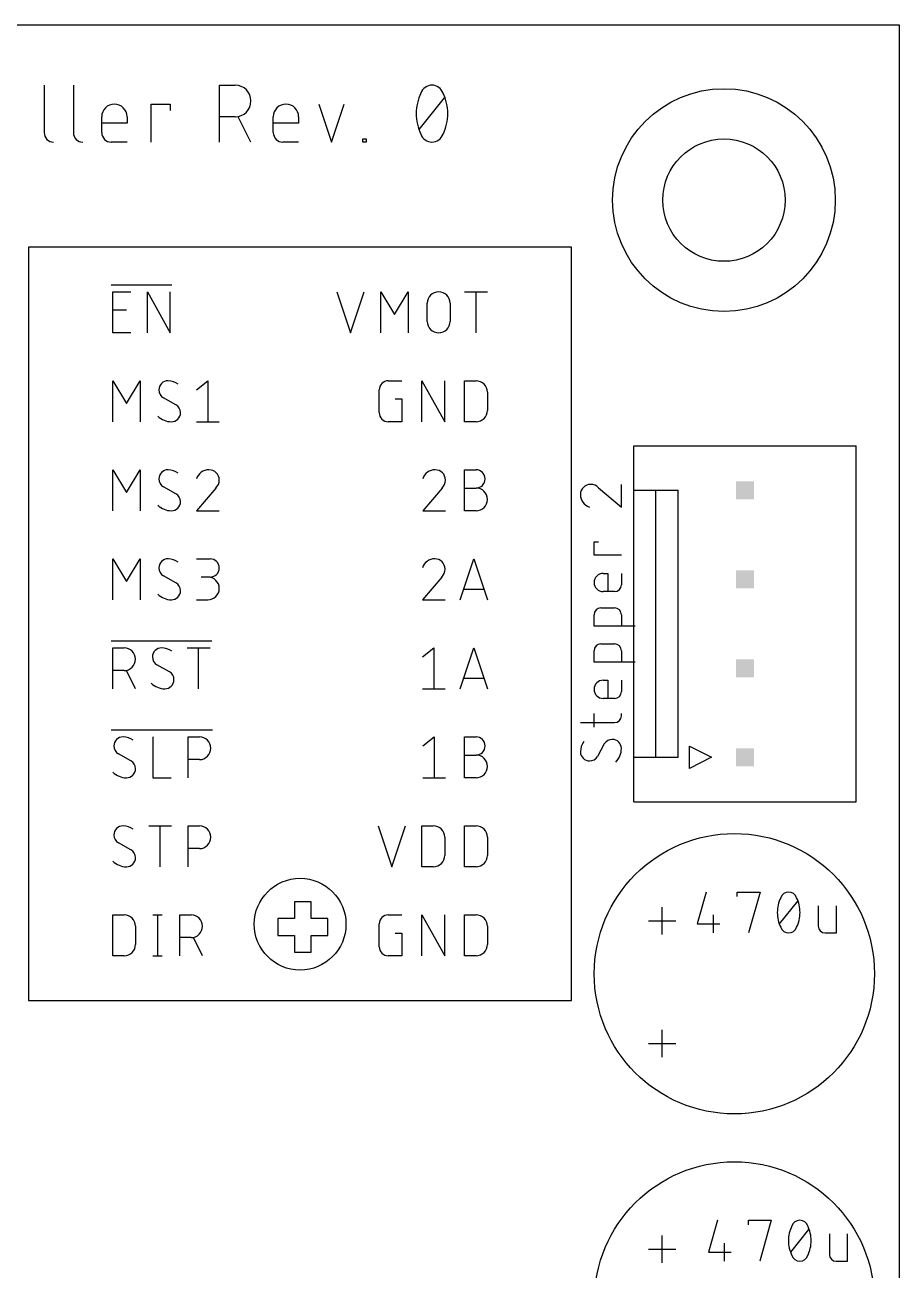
# Model space of a CAD drawing. Extents: x -7 to 99, y 0 to 88.
# Drawn here: x 74.04 to 99, y 26.47 to 62 of the extents above; entities that cross this region are included whole.
import ezdxf

# ---------------------------------------------------------------- set-up
doc = ezdxf.new("R2010")
doc.units = 0
for name, color, linetype in [('20', 30, 'CONTINUOUS'), ('21', 253, 'CONTINUOUS'), ('51', 253, 'CONTINUOUS')]:
    doc.layers.add(name, color=color, linetype=linetype)

# ---------------------------------------------------------------- blocks, each defined once
blk = doc.blocks.new('RECT')
blk.add_solid([(-0.5, -0.5), (0.5, -0.5), (-0.5, 0.5), (0.5, 0.5)])

msp = doc.modelspace()

# ---------------------------------------------------------------- linework, layer by layer
at = {"layer": '20'}
for p, q in [((0, 62), (99, 62)), ((99, 62), (99, 0))]:
    msp.add_line(p, q, dxfattribs=at)
at = {"layer": '21'}
for p, q in [((74.5934, 60.2806), (74.5934, 58.9259)), ((75.427, 60.2806), (75.427, 58.9259)), ((79.5947, 58.6549), (79.5947, 60.2806)), ((79.5947, 60.2806), (80.0463, 60.2806)), ((77.6523, 58.6549), (77.6523, 59.7387)), ((77.6523, 59.7387), (78.1942, 59.7387)), ((78.1942, 59.7387), (78.1942, 59.5581)), ((82.4374, 59.7387), (82.7986, 58.6549)), ((82.7986, 58.6549), (83.1599, 59.7387)), ((85.3031, 59.0162), (86.0256, 59.9193)), ((76.237, 58.9259), (76.237, 59.3774)), ((76.9595, 59.3774), (76.9595, 59.1968)), ((80.0463, 59.3774), (79.5947, 59.3774)), ((80.4978, 58.6549), (80.1366, 59.3774)), ((81.1348, 58.9259), (81.1348, 59.3774)), ((81.8573, 59.3774), (81.8573, 59.1968)), ((76.9595, 59.1968), (76.237, 59.1968)), ((81.8573, 59.1968), (81.1348, 59.1968)), ((76.9595, 58.6549), (76.5079, 58.6549)), ((81.8573, 58.6549), (81.4057, 58.6549)), ((83.6913, 58.6549), (83.6913, 58.7453)), ((83.6913, 58.7453), (83.7816, 58.7453)), ((83.7816, 58.6549), (83.6913, 58.6549)), ((83.7816, 58.7453), (83.7816, 58.6549)), ((74.15, 55.66), (74.15, 34.16)), ((89.65, 55.66), (74.15, 55.66)), ((89.65, 34.16), (89.65, 55.66)), ((76.5025, 54.5874), (78.2416, 54.5874)), ((76.5533, 53.2158), (76.5533, 54.3842)), ((76.5533, 54.3842), (77.0726, 54.3842)), ((77.5416, 53.2158), (77.5416, 54.3842)), ((77.5416, 54.3842), (78.1908, 53.2158)), ((78.1908, 53.2158), (78.1908, 54.3842)), ((82.9513, 54.3842), (83.3407, 53.2158)), ((83.3407, 53.2158), (83.7302, 54.3842)), ((84.2086, 53.2158), (84.2086, 54.3842)), ((84.2086, 54.3842), (84.5981, 53.7351)), ((84.5981, 53.7351), (84.9875, 54.3842)), ((84.9875, 54.3842), (84.9875, 53.2158)), ((86.5976, 54.3842), (87.2467, 54.3842)), ((86.9221, 53.2158), (86.9221, 54.3842)), ((85.5308, 53.5404), (85.5308, 54.0596)), ((86.1799, 54.0596), (86.1799, 53.5404)), ((76.5533, 53.8649), (76.9428, 53.8649)), ((77.0726, 53.2158), (76.5533, 53.2158)), ((76.5533, 50.6758), (76.5533, 51.8442)), ((76.5533, 51.8442), (76.9428, 51.1951)), ((76.9428, 51.1951), (77.3322, 51.8442)), ((77.3322, 51.8442), (77.3322, 50.6758)), ((78.9423, 51.5846), (79.2669, 51.8442)), ((79.2669, 51.8442), (79.2669, 50.6758)), ((84.1592, 50.9354), (84.1592, 51.5846)), ((84.4188, 51.8442), (84.8083, 51.8442)), ((85.3784, 50.6758), (85.3784, 51.8442)), ((85.3784, 51.8442), (86.0275, 50.6758)), ((86.0275, 50.6758), (86.0275, 51.8442)), ((86.5976, 50.6758), (86.5976, 51.8442)), ((86.5976, 51.8442), (86.9221, 51.8442)), ((78.3567, 51.1626), (77.9997, 51.3574)), ((84.6136, 51.3249), (84.8083, 51.3249)), ((84.8083, 51.3249), (84.8083, 50.6758)), ((87.2467, 51.5196), (87.2467, 51.0004)), ((78.9423, 50.6758), (79.5914, 50.6758)), ((84.8083, 50.6758), (84.4188, 50.6758)), ((86.9221, 50.6758), (86.5976, 50.6758)), ((91.425, 39.83), (91.425, 49.99)), ((91.425, 49.99), (97.775, 49.99)), ((97.775, 39.83), (97.775, 49.99)), ((76.5533, 48.1358), (76.5533, 49.3042)), ((76.5533, 49.3042), (76.9428, 48.6551)), ((76.9428, 48.6551), (77.3322, 49.3042)), ((77.3322, 49.3042), (77.3322, 48.1358)), ((86.5976, 48.1358), (86.5976, 49.3042)), ((86.5976, 49.3042), (86.9221, 49.3042)), ((78.3567, 48.6226), (77.9997, 48.8174)), ((79.4941, 48.7849), (78.9423, 48.1358)), ((85.9513, 48.7849), (85.3996, 48.1358)), ((86.5976, 48.7849), (86.9221, 48.7849)), ((90.4226, 48.792), (91.0717, 48.2402)), ((91.0717, 48.2402), (91.0717, 48.8894)), ((91.425, 48.72), (92.06, 48.72)), ((92.06, 48.72), (92.695, 48.72)), ((92.06, 41.1), (92.06, 48.72)), ((92.695, 41.1), (92.695, 48.72)), ((78.9423, 48.1358), (79.5914, 48.1358)), ((85.3996, 48.1358), (86.0487, 48.1358)), ((86.9221, 48.1358), (86.5976, 48.1358)), ((90.2928, 46.864), (90.2928, 47.2535)), ((90.2928, 47.2535), (90.4226, 47.2535)), ((76.5533, 45.5958), (76.5533, 46.7642)), ((76.5533, 46.7642), (76.9428, 46.1151)), ((76.9428, 46.1151), (77.3322, 46.7642)), ((77.3322, 46.7642), (77.3322, 45.5958)), ((78.9423, 46.7642), (79.3318, 46.7642)), ((86.4678, 45.5958), (86.8572, 46.7642)), ((86.8572, 46.7642), (87.2467, 45.5958)), ((91.0717, 46.864), (90.2928, 46.864)), ((78.3567, 46.0826), (77.9997, 46.2774)), ((79.3318, 46.2449), (79.0721, 46.2449)), ((85.9414, 46.2449), (85.3897, 45.5958)), ((90.5524, 46.3479), (90.6822, 46.3479)), ((90.6822, 46.3479), (90.6822, 45.8287)), ((91.0717, 46.3479), (91.0717, 46.0234)), ((87.1493, 45.8879), (86.5651, 45.8879)), ((78.9423, 45.5958), (79.2669, 45.5958)), ((85.3897, 45.5958), (86.0388, 45.5958)), ((90.877, 45.8287), (90.5524, 45.8287)), ((90.2928, 44.8439), (90.2928, 45.1685)), ((90.4875, 45.3632), (90.877, 45.3632)), ((91.0717, 45.1685), (91.0717, 44.8439)), ((91.4612, 44.8439), (90.2928, 44.8439)), ((76.5025, 44.4274), (79.3794, 44.4274)), ((76.5533, 43.0558), (76.5533, 44.2242)), ((76.5533, 44.2242), (76.8779, 44.2242)), ((78.6795, 44.2242), (79.3286, 44.2242)), ((79.0041, 43.0558), (79.0041, 44.2242)), ((85.3897, 43.9646), (85.7142, 44.2242)), ((85.7142, 44.2242), (85.7142, 43.0558)), ((86.4678, 43.0558), (86.8572, 44.2242)), ((86.8572, 44.2242), (87.2467, 43.0558)), ((90.2928, 43.8152), (90.2928, 44.1398)), ((90.4875, 44.3345), (90.877, 44.3345)), ((91.0717, 44.1398), (91.0717, 43.8152)), ((78.1701, 43.5426), (77.8131, 43.7374)), ((91.4612, 43.8152), (90.2928, 43.8152)), ((76.8779, 43.5751), (76.5533, 43.5751)), ((77.2024, 43.0558), (76.9428, 43.5751)), ((85.3897, 43.0558), (86.0388, 43.0558)), ((87.1493, 43.3479), (86.5651, 43.3479)), ((90.5524, 43.2999), (90.6822, 43.2999)), ((90.6822, 43.2999), (90.6822, 42.7807)), ((91.0717, 43.2999), (91.0717, 42.9754)), ((90.877, 42.7807), (90.5524, 42.7807)), ((90.2928, 41.96), (90.2928, 42.3495)), ((91.0717, 42.2846), (91.0717, 42.3495)), ((89.9033, 42.0899), (90.877, 42.0899)), ((76.5025, 41.8874), (79.4037, 41.8874)), ((77.6986, 41.6842), (77.6986, 40.5158)), ((78.7038, 40.5158), (78.7038, 41.6842)), ((78.7038, 41.6842), (79.0284, 41.6842)), ((85.3996, 41.4246), (85.7241, 41.6842)), ((85.7241, 41.6842), (85.7241, 40.5158)), ((86.5976, 40.5158), (86.5976, 41.6842)), ((86.5976, 41.6842), (86.9221, 41.6842)), ((90.5849, 41.4824), (90.3901, 41.1254)), ((93.0125, 41.4175), (93.6475, 41.1)), ((93.0125, 40.7825), (93.0125, 41.4175)), ((77.0726, 41.0026), (76.7156, 41.1974)), ((79.0284, 41.0351), (78.7038, 41.0351)), ((86.5976, 41.1649), (86.9221, 41.1649)), ((91.425, 41.1), (92.06, 41.1)), ((92.06, 41.1), (92.695, 41.1)), ((93.6475, 41.1), (93.0125, 40.7825)), ((77.6986, 40.5158), (78.2178, 40.5158)), ((85.3996, 40.5158), (86.0487, 40.5158)), ((86.9221, 40.5158), (86.5976, 40.5158)), ((91.425, 39.83), (97.775, 39.83)), ((77.582, 39.1442), (78.2311, 39.1442)), ((77.9066, 37.9758), (77.9066, 39.1442)), ((78.7038, 37.9758), (78.7038, 39.1442)), ((78.7038, 39.1442), (79.0284, 39.1442)), ((84.1324, 39.1442), (84.5219, 37.9758)), ((84.5219, 37.9758), (84.9113, 39.1442)), ((85.3784, 37.9758), (85.3784, 39.1442)), ((85.3784, 39.1442), (85.7029, 39.1442)), ((86.5976, 37.9758), (86.5976, 39.1442)), ((86.5976, 39.1442), (86.9221, 39.1442)), ((86.0275, 38.8196), (86.0275, 38.3004)), ((87.2467, 38.8196), (87.2467, 38.3004)), ((77.0726, 38.4626), (76.7156, 38.6574)), ((79.0284, 38.4951), (78.7038, 38.4951)), ((85.7029, 37.9758), (85.3784, 37.9758)), ((86.9221, 37.9758), (86.5976, 37.9758)), ((81.7413, 36.9725), (81.7413, 36.4963)), ((82.2175, 36.9725), (81.7413, 36.9725)), ((82.2175, 36.4963), (82.2175, 36.9725)), ((93.4967, 37.2555), (93.2371, 36.3467)), ((94.38, 37.1256), (94.38, 37.2555)), ((94.38, 37.2555), (95.0292, 37.2555)), ((95.0292, 37.2555), (94.7046, 36.0871)), ((95.588, 36.3467), (96.1072, 36.9958)), ((76.5533, 35.4358), (76.5533, 36.6042)), ((76.5533, 36.6042), (76.8779, 36.6042)), ((77.7005, 36.6042), (77.9602, 36.6042)), ((77.8304, 36.6042), (77.8304, 35.4358)), ((78.4657, 35.4358), (78.4657, 36.6042)), ((78.4657, 36.6042), (78.7902, 36.6042)), ((84.4188, 36.6042), (84.8083, 36.6042)), ((85.3784, 35.4358), (85.3784, 36.6042)), ((85.3784, 36.6042), (86.0275, 35.4358)), ((86.0275, 35.4358), (86.0275, 36.6042)), ((86.5976, 35.4358), (86.5976, 36.6042)), ((86.5976, 36.6042), (86.9221, 36.6042)), ((92.2378, 36.0407), (92.2378, 36.8196)), ((93.6914, 36.6063), (93.6914, 36.0871)), ((96.6929, 36.866), (96.6929, 36.2818)), ((97.2121, 36.0871), (97.2121, 36.866)), ((77.2024, 36.2796), (77.2024, 35.7604)), ((81.7413, 36.4963), (81.265, 36.4963)), ((81.265, 36.4963), (81.265, 36.02)), ((82.6938, 36.4963), (82.2175, 36.4963)), ((82.6938, 36.02), (82.6938, 36.4963)), ((84.1592, 35.6954), (84.1592, 36.3446)), ((87.2467, 36.2796), (87.2467, 35.7604)), ((91.8483, 36.4302), (92.6272, 36.4302)), ((93.2371, 36.3467), (93.8862, 36.3467)), ((78.7902, 35.9551), (78.4657, 35.9551)), ((79.1148, 35.4358), (78.8551, 35.9551)), ((81.265, 36.02), (81.7413, 36.02)), ((81.7413, 36.02), (81.7413, 35.5438)), ((82.2175, 35.5438), (82.2175, 36.02)), ((82.2175, 36.02), (82.6938, 36.02)), ((84.6136, 36.0849), (84.8083, 36.0849)), ((84.8083, 36.0849), (84.8083, 35.4358)), ((96.8876, 36.0871), (97.2121, 36.0871)), ((81.7413, 35.5438), (82.2175, 35.5438)), ((76.8779, 35.4358), (76.5533, 35.4358)), ((77.7005, 35.4358), (77.9602, 35.4358)), ((84.8083, 35.4358), (84.4188, 35.4358)), ((86.9221, 35.4358), (86.5976, 35.4358)), ((74.15, 34.16), (89.65, 34.16)), ((92.2378, 32.5407), (92.2378, 33.3196)), ((91.8483, 32.9302), (92.6272, 32.9302)), ((93.8142, 27.8892), (93.5546, 26.9804)), ((94.6975, 27.7594), (94.6975, 27.8892)), ((94.6975, 27.8892), (95.3467, 27.8892)), ((95.3467, 27.8892), (95.0221, 26.7208)), ((92.2378, 26.6745), (92.2378, 27.4534)), ((95.9055, 26.9804), (96.4247, 27.6296)), ((97.0104, 27.4997), (97.0104, 26.9155)), ((97.5296, 26.7208), (97.5296, 27.4997)), ((91.8483, 27.0639), (92.6272, 27.0639)), ((94.0089, 27.2401), (94.0089, 26.7208)), ((93.5546, 26.9804), (94.2037, 26.9804)), ((97.2051, 26.7208), (97.5296, 26.7208))]:
    msp.add_line(p, q, dxfattribs=at)
for centre, radius in [((94, 57), 3.1789), ((94, 57), 1.7463), ((94.2975, 34.925), 4), ((81.9, 36.3375), 1.3091), ((94.2975, 25.5587), 4)]:
    msp.add_circle(centre, radius, dxfattribs=at)
for centre, radius, start, end in [((80.0463, 59.829), 0.4516, 270, 90), ((86.5524, 59.4678), 1.3396, 154.0109, 180.0001), ((85.6643, 59.9464), 0.3342, 90.0001, 161.0756), ((85.6643, 59.9464), 0.3342, 18.9248, 90), ((84.7763, 59.4678), 1.3396, 360, 25.9891), ((76.5982, 59.3774), 0.3612, 0, 180), ((81.496, 59.3774), 0.3612, 0, 180), ((86.5524, 59.4678), 1.3396, 180, 205.9889), ((84.7763, 59.4678), 1.3396, 334.0111, 360), ((74.8643, 58.9259), 0.2709, 180, 270), ((75.698, 58.9259), 0.2709, 180, 270), ((76.5079, 58.9259), 0.2709, 180, 270), ((81.4057, 58.9259), 0.2709, 180, 270), ((85.6643, 58.9891), 0.3342, 198.925, 270), ((85.6643, 58.9891), 0.3342, 269.9999, 341.0745), ((85.8553, 54.0596), 0.3246, 0, 180), ((85.8553, 53.5404), 0.3246, 180, 0), ((78.1295, 51.5846), 0.2596, 89.9993, 180), ((78.1336, 51.5846), 0.2637, 179.9998, 239.4902), ((78.1295, 51.3574), 0.4868, 53.1301, 89.9993), ((84.4188, 51.5846), 0.2596, 90.0007, 180), ((86.9221, 51.5196), 0.3246, 0, 90), ((78.2269, 51.2243), 0.5485, 224.761, 269.9999), ((78.2269, 50.9354), 0.2596, 270, 0), ((78.2228, 50.9354), 0.2637, 0.0001, 59.4899), ((84.4188, 50.9354), 0.2596, 180, 270), ((86.9221, 51.0004), 0.3246, 269.9994, 0), ((78.1295, 49.0446), 0.2596, 89.9993, 180), ((78.1336, 49.0446), 0.2637, 179.9998, 239.4902), ((78.1295, 48.8174), 0.4868, 53.1301, 89.9993), ((79.2993, 48.9289), 0.3753, 90.0001, 162.0549), ((79.2993, 49.0121), 0.2921, 0, 90), ((85.7566, 48.9289), 0.3753, 90.0001, 162.0549), ((85.7566, 49.0121), 0.2921, 0, 90), ((86.9221, 49.0446), 0.2596, 270, 90), ((79.2777, 49.0121), 0.3138, 313.604, 359.9996), ((85.7349, 49.0121), 0.3138, 313.604, 359.9996), ((86.9221, 48.4604), 0.3246, 270, 90), ((90.1954, 48.5973), 0.2921, 90, 180), ((90.1954, 48.5756), 0.3137, 43.6034, 90.0002), ((78.2269, 48.3954), 0.2596, 270, 0), ((78.2228, 48.3954), 0.2637, 0.0001, 59.4899), ((90.2786, 48.5973), 0.3753, 180.0001, 252.0554), ((78.2269, 48.6843), 0.5485, 224.761, 269.9999), ((78.1295, 46.5046), 0.2596, 89.9993, 180), ((78.1295, 46.2774), 0.4868, 53.1301, 89.9993), ((79.3318, 46.5046), 0.2596, 270, 90), ((85.7467, 46.3889), 0.3753, 90.0001, 162.0549), ((85.7467, 46.4721), 0.2921, 0, 90), ((78.1336, 46.5046), 0.2637, 179.9998, 239.4902), ((79.2669, 45.9204), 0.3246, 270, 90), ((85.725, 46.4721), 0.3138, 313.604, 359.9996), ((90.5524, 46.0883), 0.2596, 90, 270), ((78.2269, 45.8554), 0.2596, 270, 0), ((78.2228, 45.8554), 0.2637, 0.0001, 59.4899), ((90.877, 46.0234), 0.1947, 270, 0), ((78.2269, 46.1443), 0.5485, 224.761, 269.9999), ((90.4875, 45.1685), 0.1947, 90.0009, 180), ((90.877, 45.1685), 0.1947, 0, 90), ((76.8779, 43.8996), 0.3246, 270, 90), ((77.9429, 43.9646), 0.2596, 89.9993, 180), ((77.9429, 43.7374), 0.4868, 53.1301, 89.9993), ((90.4875, 44.1398), 0.1947, 90.0009, 180), ((90.877, 44.1398), 0.1947, 0, 90), ((77.947, 43.9646), 0.2637, 179.9998, 239.4902), ((78.0362, 43.3154), 0.2637, 0.0001, 59.4899), ((78.0403, 43.6043), 0.5485, 224.761, 269.9999), ((78.0403, 43.3154), 0.2596, 270, 0), ((90.5524, 43.0403), 0.2596, 90, 270), ((90.877, 42.9754), 0.1947, 270, 0), ((90.877, 42.2846), 0.1947, 270, 0), ((76.8454, 41.4246), 0.2596, 89.9993, 180), ((76.8454, 41.1974), 0.4868, 53.1301, 89.9993), ((79.0284, 41.3596), 0.3246, 270, 90), ((86.9221, 41.4246), 0.2596, 270, 90), ((90.8121, 41.3486), 0.2637, 90.0001, 149.4899), ((90.8121, 41.3526), 0.2596, 0, 90), ((76.8495, 41.4246), 0.2637, 179.9998, 239.4902), ((90.3901, 41.2553), 0.4868, 143.1294, 180), ((90.1629, 41.2553), 0.2596, 180, 270), ((90.5232, 41.3526), 0.5485, 314.761, 359.9999), ((76.9387, 40.7754), 0.2637, 0.0001, 59.4899), ((86.9221, 40.8404), 0.3246, 270, 90), ((90.1629, 41.2593), 0.2637, 269.9998, 329.4902), ((76.9428, 41.0643), 0.5485, 224.761, 269.9999), ((76.9428, 40.7754), 0.2596, 270, 0), ((76.8454, 38.8846), 0.2596, 89.9993, 180), ((76.8454, 38.6574), 0.4868, 53.1301, 89.9993), ((79.0284, 38.8196), 0.3246, 270, 90), ((85.7029, 38.8196), 0.3246, 0, 90), ((86.9221, 38.8196), 0.3246, 0, 90), ((76.8495, 38.8846), 0.2637, 179.9998, 239.4902), ((76.9387, 38.2354), 0.2637, 0.0001, 59.4899), ((76.9428, 38.5243), 0.5485, 224.761, 269.9999), ((76.9428, 38.2354), 0.2596, 270, 0), ((85.703, 38.3004), 0.3246, 269.9994, 0), ((86.9221, 38.3004), 0.3246, 269.9994, 0), ((96.4859, 36.6713), 0.9628, 154.0109, 180.0001), ((95.8476, 37.0153), 0.2402, 90, 161.0751), ((95.8476, 37.0153), 0.2402, 18.9248, 90.0002), ((95.2093, 36.6713), 0.9629, 359.9999, 25.9891), ((76.8779, 36.2796), 0.3246, 0, 90), ((78.7902, 36.2796), 0.3246, 270, 90), ((84.4188, 36.3446), 0.2596, 90.0007, 180), ((86.9221, 36.2796), 0.3246, 0, 90), ((96.4859, 36.6713), 0.9629, 180, 205.9888), ((95.2093, 36.6713), 0.9629, 334.0112, 360), ((95.8476, 36.3272), 0.2402, 198.9254, 269.9998), ((95.8476, 36.3272), 0.2402, 270, 341.0747), ((96.8876, 36.2818), 0.1947, 180, 270), ((76.8779, 35.7604), 0.3246, 269.9994, 0), ((84.4188, 35.6954), 0.2596, 180, 270), ((86.9221, 35.7604), 0.3246, 269.9994, 0), ((96.8034, 27.305), 0.9628, 154.0109, 180.0001), ((96.1651, 27.649), 0.2402, 90, 161.0751), ((96.1651, 27.649), 0.2402, 18.9248, 90.0002), ((95.5268, 27.305), 0.9629, 359.9999, 25.9891), ((96.8034, 27.305), 0.9629, 180, 205.9888), ((95.5268, 27.305), 0.9629, 334.0112, 360), ((96.1651, 26.961), 0.2402, 198.9254, 269.9998), ((96.1651, 26.961), 0.2402, 270, 341.0747), ((97.2051, 26.9155), 0.1947, 180, 270)]:
    msp.add_arc(centre, radius, start, end, dxfattribs=at)

# ---------------------------------------------------------------- block references
at = {"layer": '51', "xscale": 0.508, "yscale": 0.508, "rotation": 90}
for p in [(94.6, 48.72), (94.6, 46.18), (94.6, 43.64), (94.6, 41.1)]:
    msp.add_blockref('RECT', p, dxfattribs=at)

doc.saveas('drawing.dxf')
